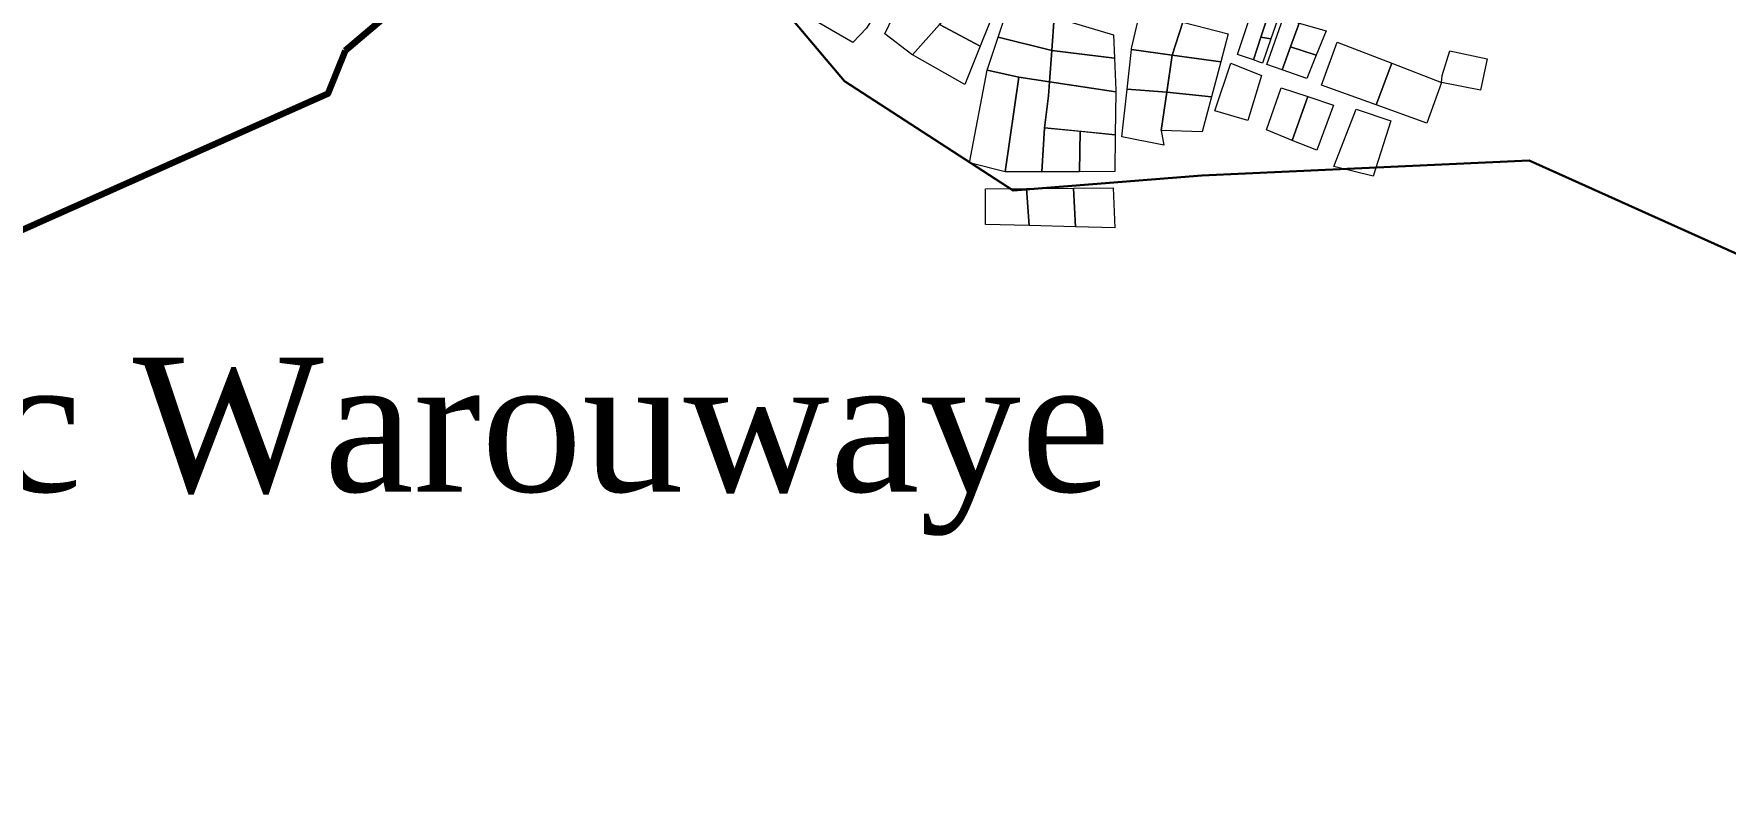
# Model space of a CAD drawing. Header units: metres. Extents: x 245225 to 248406, y 1633796 to 1637634.
# Drawn here: x 246237 to 246742, y 1636482 to 1636711 of the extents above; entities that cross this region are included whole.
import ezdxf

# ---------------------------------------------------------------- set-up
doc = ezdxf.new("R2010")
doc.units = ezdxf.units.M
doc.header["$MEASUREMENT"] = 0
doc.layers.add('A immatriculer', color=2, linetype='Continuous', lineweight=0)
doc.layers.add('LIMITES_PARCELLES', color=7, linetype='Continuous', lineweight=0, true_color=0xffffff)
doc.layers.add('limites_sections', color=7, linetype='Continuous')
doc.styles.get("Standard").update_dxf_attribs({"font": 'txt.shx'})

msp = doc.modelspace()

# ---------------------------------------------------------------- linework, layer by layer
at = {"layer": 'A immatriculer', "color": 2, "linetype": 'Continuous', "lineweight": 120, "flags": 128}
msp.add_lwpolyline([(246330.320288, 1636706.313632), (246325.105912, 1636693.527224), (245850.064788, 1636481.713832), (245880.290713, 1636506.294678), (245911.17117, 1636542.663663), (246014.009179, 1636709.465309), (246016.012106, 1636728.925579), (246151.04207, 1637003.448225), (246227.229316, 1637053.599904), (246240.305388, 1637040.932832), (246266.763788, 1636999.128532), (246331.498588, 1636902.599532), (246337.848588, 1636886.724532), (246369.598688, 1636797.295132), (246379.745388, 1636748.286732), (246330.320288, 1636706.313632)], close=True, dxfattribs=at)
at = {"layer": 'limites_parcelles', "flags": 128}
for points in [[(246610.96, 1636732.572), (246607.404, 1636721.826), (246603.628, 1636710.411), (246601.378, 1636703.609), (246596.689, 1636705.232), (246606.158, 1636734.016), (246610.96, 1636732.572)], [(246489.54, 1636718.945), (246485.93, 1636713.058), (246481.802, 1636708.771), (246471.642, 1636714.725), (246468.889, 1636717.705), (246476.059, 1636728.975), (246489.54, 1636718.945)], [(246525.379, 1636721.63), (246519.813, 1636707.715), (246507.658, 1636714.148), (246509.819, 1636716.583), (246513.54, 1636726.284), (246513.92, 1636726.108), (246525.379, 1636721.63)], [(246509.819, 1636716.583), (246507.658, 1636714.148), (246499.616, 1636705.09), (246499.424, 1636705.199), (246491.327, 1636711.391), (246496.321, 1636721.837), (246509.819, 1636716.583)], [(246580.379, 1636714.856), (246577.137, 1636705.058), (246564.983, 1636706.769), (246565.007, 1636706.99), (246567.547, 1636718.102), (246580.379, 1636714.856)], [(246606.644, 1636709.934), (246603.628, 1636710.411), (246607.404, 1636721.826), (246610.573, 1636721.057), (246609.088, 1636717.008), (246606.644, 1636709.934)], [(246615.069, 1636714.63), (246612.52, 1636707.555), (246610.02, 1636700.617), (246605.394, 1636702.219), (246610.24, 1636716.04), (246615.069, 1636714.63)], [(246541.207, 1636706.461), (246540.525, 1636697.068), (246531.412, 1636698.453), (246521.966, 1636700.596), (246525.223, 1636710.404), (246541.207, 1636706.461)], [(246606.644, 1636709.934), (246604.13, 1636702.656), (246603.472, 1636702.884), (246601.378, 1636703.609), (246603.628, 1636710.411), (246606.644, 1636709.934)], [(246559.937, 1636704.113), (246560.304, 1636694.563), (246560.298, 1636694.064), (246540.525, 1636697.068), (246541.207, 1636706.461), (246559.937, 1636704.113)], [(246669.23, 1636694.543), (246657.585, 1636696.883), (246657.782, 1636698.986), (246660.03, 1636706.343), (246671.143, 1636703.962), (246669.23, 1636694.543)], [(246527.284, 1636670.195), (246531.412, 1636698.453), (246540.525, 1636697.068), (246540.222, 1636692.896), (246539.032, 1636683.371), (246538.245, 1636670.222), (246527.284, 1636670.195)], [(246560.298, 1636694.064), (246560.13, 1636681.259), (246539.032, 1636683.371), (246540.222, 1636692.896), (246540.525, 1636697.068), (246560.298, 1636694.064)], [(246575.543, 1636693.976), (246573.897, 1636682.542), (246574.638, 1636678.203), (246562.15, 1636680.637), (246563.695, 1636694.883), (246575.543, 1636693.976)], [(246549.67, 1636682.306), (246549.494, 1636670.249), (246546.726, 1636670.242), (246538.245, 1636670.222), (246539.032, 1636683.371), (246549.67, 1636682.306)]]:
    msp.add_lwpolyline(points, close=True, dxfattribs=at)
at = {"layer": 'limites_parcelles', "color": 0, "flags": 128}
for points in [[(246489.539899, 1636718.945419), (246485.929869, 1636713.057632), (246481.80236, 1636708.771373), (246471.64234, 1636714.72451), (246468.888758, 1636717.705192), (246476.058873, 1636728.974675), (246489.539899, 1636718.945419)], [(246525.379323, 1636721.630149), (246519.81326, 1636707.714991), (246507.657549, 1636714.148018), (246509.81919, 1636716.582969), (246513.54019, 1636726.283914), (246513.92024, 1636726.107988), (246525.379323, 1636721.630149)], [(246615.068588, 1636714.629814), (246612.519542, 1636707.554685), (246610.020182, 1636700.617464), (246605.3936, 1636702.218973), (246610.240455, 1636716.040471), (246615.068588, 1636714.629814)], [(246541.207318, 1636706.460811), (246540.525359, 1636697.068017), (246531.411835, 1636698.452602), (246521.966191, 1636700.595732), (246525.222533, 1636710.40399), (246541.207318, 1636706.460811)], [(246559.937089, 1636704.113105), (246560.304392, 1636694.56322), (246560.297867, 1636694.064051), (246540.525359, 1636697.068017), (246541.207318, 1636706.460811), (246559.937089, 1636704.113105)], [(246669.229579, 1636694.543241), (246657.585264, 1636696.882738), (246657.782203, 1636698.985937), (246660.030035, 1636706.343474), (246671.142557, 1636703.96222), (246669.229579, 1636694.543241)], [(246527.284326, 1636670.195046), (246531.411835, 1636698.452602), (246540.525359, 1636697.068017), (246540.222477, 1636692.896341), (246539.03185, 1636683.371322), (246538.245107, 1636670.22165), (246527.284326, 1636670.195046)], [(246560.297867, 1636694.064051), (246560.130481, 1636681.258997), (246539.03185, 1636683.371322), (246540.222477, 1636692.896341), (246540.525359, 1636697.068017), (246560.297867, 1636694.064051)], [(246575.542553, 1636693.976315), (246573.897388, 1636682.542293), (246574.638223, 1636678.203117), (246562.149865, 1636680.637289), (246563.694541, 1636694.882638), (246575.542553, 1636693.976315)], [(246549.669717, 1636682.306294), (246549.494312, 1636670.248954), (246546.725949, 1636670.242234), (246538.245107, 1636670.22165), (246539.03185, 1636683.371322), (246549.669717, 1636682.306294)]]:
    msp.add_lwpolyline(points, close=True, dxfattribs=at)
at = {"layer": 'limites_parcelles', "color": 0}
for points in [[(246541.929906, 1636716.4132), (246541.207318, 1636706.460811), (246525.222533, 1636710.40399), (246528.554329, 1636720.439521)], [(246519.81326, 1636707.714991), (246515.219302, 1636696.230098), (246499.616321, 1636705.090082), (246507.657549, 1636714.148018)], [(246559.937089, 1636704.113105), (246541.207318, 1636706.460811), (246541.929906, 1636716.4132), (246559.669391, 1636711.073253)], [(246591.650575, 1636703.014973), (246577.137041, 1636705.058137), (246580.378513, 1636714.855932), (246593.899928, 1636711.434851)], [(246612.519542, 1636707.554685), (246615.068588, 1636714.629814), (246623.091291, 1636712.29027), (246620.133991, 1636705.005214)], [(246577.137041, 1636705.058137), (246575.542553, 1636693.976315), (246563.694541, 1636694.882638), (246564.983386, 1636706.768651)], [(246620.133991, 1636705.005214), (246617.326199, 1636698.088458), (246610.020182, 1636700.617464), (246612.519542, 1636707.554685)], [(246642.726034, 1636702.596294), (246638.014266, 1636690.200173), (246621.771208, 1636696.024704), (246626.374967, 1636708.88348)], [(246591.650575, 1636703.014973), (246588.869535, 1636692.604863), (246575.542553, 1636693.976315), (246577.137041, 1636705.058137)], [(246603.821823, 1636698.999409), (246599.694315, 1636685.558549), (246589.851795, 1636688.416055), (246594.614305, 1636702.59775)], [(246638.014266, 1636690.200173), (246642.726034, 1636702.596294), (246657.585264, 1636696.882738), (246653.203771, 1636684.753431)], [(246531.411835, 1636698.452602), (246527.284326, 1636670.195046), (246516.601438, 1636672.895003), (246521.966191, 1636700.595732)], [(246588.869535, 1636692.604863), (246586.068246, 1636682.118959), (246573.897388, 1636682.542293), (246575.542553, 1636693.976315)], [(246617.628404, 1636692.644105), (246612.979725, 1636679.602257), (246605.261175, 1636682.689677), (246609.706184, 1636695.230952)], [(246612.979725, 1636679.602257), (246617.628404, 1636692.644105), (246625.263715, 1636690.150942), (246620.342455, 1636676.657165)], [(246642.451067, 1636685.452715), (246637.15939, 1636668.942682), (246625.411866, 1636671.800188), (246632.07938, 1636688.945222)], [(246549.494312, 1636670.248954), (246549.669717, 1636682.306294), (246560.130481, 1636681.258997), (246559.986892, 1636670.274421)], [(246534.469316, 1636654.157683), (246521.416864, 1636654.479966), (246521.416864, 1636665.116237), (246533.678277, 1636665.218416)], [(246534.469316, 1636654.157683), (246533.678277, 1636665.218416), (246547.709067, 1636665.335339), (246548.251939, 1636653.817372)], [(246548.251939, 1636653.817372), (246547.709067, 1636665.335339), (246559.51694, 1636665.433738), (246559.993191, 1636653.527464)]]:
    msp.add_3dface(points, dxfattribs=at)
at = {"layer": 'limites_parcelles'}
for points in [[(246541.93, 1636716.413), (246541.207, 1636706.461), (246525.223, 1636710.404), (246528.554, 1636720.44)], [(246519.813, 1636707.715), (246515.219, 1636696.23), (246499.616, 1636705.09), (246507.658, 1636714.148)], [(246559.937, 1636704.113), (246541.207, 1636706.461), (246541.93, 1636716.413), (246559.669, 1636711.073)], [(246591.651, 1636703.015), (246577.137, 1636705.058), (246580.379, 1636714.856), (246593.9, 1636711.435)], [(246612.52, 1636707.555), (246615.069, 1636714.63), (246623.091, 1636712.29), (246620.134, 1636705.005)], [(246577.137, 1636705.058), (246575.543, 1636693.976), (246563.695, 1636694.883), (246564.983, 1636706.769)], [(246620.134, 1636705.005), (246617.326, 1636698.088), (246610.02, 1636700.617), (246612.52, 1636707.555)], [(246642.726, 1636702.596), (246638.014, 1636690.2), (246621.771, 1636696.025), (246626.375, 1636708.883)], [(246591.651, 1636703.015), (246588.87, 1636692.605), (246575.543, 1636693.976), (246577.137, 1636705.058)], [(246603.822, 1636698.999), (246599.694, 1636685.559), (246589.852, 1636688.416), (246594.614, 1636702.598)], [(246638.014, 1636690.2), (246642.726, 1636702.596), (246657.585, 1636696.883), (246653.204, 1636684.753)], [(246531.412, 1636698.453), (246527.284, 1636670.195), (246516.601, 1636672.895), (246521.966, 1636700.596)], [(246588.87, 1636692.605), (246586.068, 1636682.119), (246573.897, 1636682.542), (246575.543, 1636693.976)], [(246617.628, 1636692.644), (246612.98, 1636679.602), (246605.261, 1636682.69), (246609.706, 1636695.231)], [(246612.98, 1636679.602), (246617.628, 1636692.644), (246625.264, 1636690.151), (246620.342, 1636676.657)], [(246642.451, 1636685.453), (246637.159, 1636668.943), (246625.412, 1636671.8), (246632.079, 1636688.945)], [(246549.494, 1636670.249), (246549.67, 1636682.306), (246560.13, 1636681.259), (246559.987, 1636670.274)], [(246534.469, 1636654.158), (246521.417, 1636654.48), (246521.417, 1636665.116), (246533.678, 1636665.218)], [(246534.469, 1636654.158), (246533.678, 1636665.218), (246547.709, 1636665.335), (246548.252, 1636653.817)], [(246548.252, 1636653.817), (246547.709, 1636665.335), (246559.517, 1636665.434), (246559.993, 1636653.527)]]:
    msp.add_3dface(points, dxfattribs=at)
at = {"layer": 'limites_sections', "flags": 128}
for points in [[(246772.642, 1636633.555), (246683.766, 1636673.549), (246586.001, 1636669.105), (246529.712, 1636664.661), (246479.349, 1636697.25), (246406.766, 1636783.164), (246405.285, 1636867.597), (246374.178, 1636883.891), (246329.51, 1636911.002), (246406.082, 1636907.201), (246491.152, 1636841.051), (246511, 1636828.745), (246511, 1636828.745), (246684.699, 1636870.091), (246772.331, 1636884.402)], [(246406.766, 1636783.164), (246479.349, 1636697.25), (246529.712, 1636664.661), (246586.001, 1636669.105), (246683.766, 1636673.549), (246772.642, 1636633.555)]]:
    msp.add_lwpolyline(points, dxfattribs=at)

# ---------------------------------------------------------------- texts
at = {"layer": 'limites_parcelles', "linetype": 'Continuous', "lineweight": 30, "insert": (246558.743777, 1636561.554264), "char_height": 40, "attachment_point": 9, "line_spacing_factor": 0.72}
msp.add_mtext('\\fTimes New Roman|b0|i0|c00|p23;Lac Warouwaye', dxfattribs=at)

doc.saveas('drawing.dxf')
